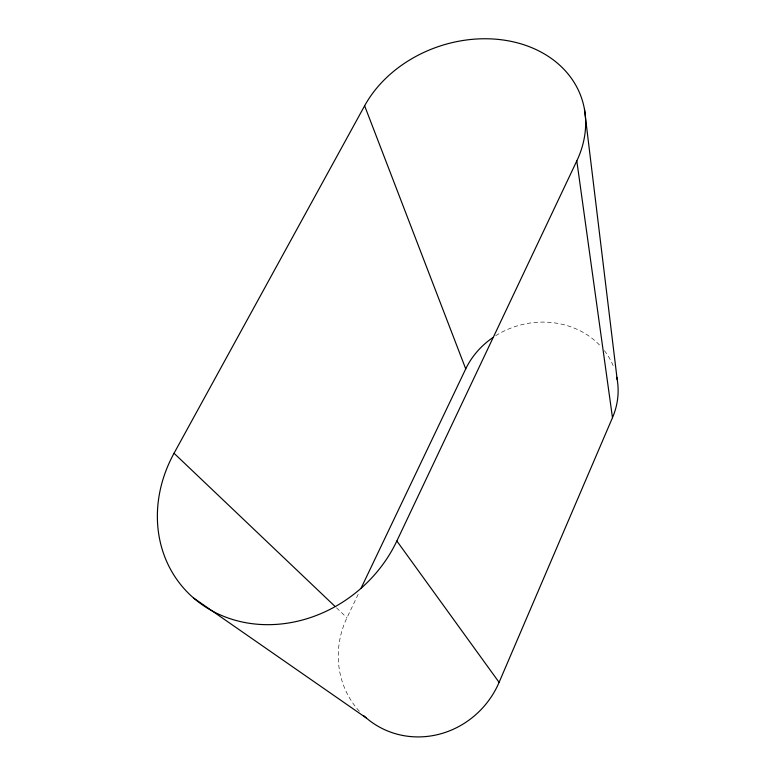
<?xml version="1.0" encoding="UTF-8"?>
<svg xmlns="http://www.w3.org/2000/svg" width="775" height="775" viewBox="0 0 775 775"><rect width="100%" height="100%" fill="white"/><g stroke="black" fill="none" stroke-linecap="round" stroke-linejoin="round"><path stroke-width="0.58" stroke-dasharray="3.88 2.91" d="M359.338 711.247A86.742 82.402 -52.7 0 1 346.968 617.782L358.951 592.672M336.495 607.813L346.968 617.782M495.671 335.73A80.183 71.92 -15.3 0 1 600.557 346.115M604.393 350.639A80.183 71.92 -15.3 0 1 614.139 368.173"/><path stroke-width="1.16" d="M363.611 715.577A86.742 82.402 -52.7 0 0 499.1 682.358L612.482 417.677A80.183 71.92 -15.3 0 0 616.764 377.299M396.848 540.998L576.803 160.909A118.497 94.676 -18.4 0 0 516.983 42.741A118.497 94.676 -18.4 0 0 364.628 105.788L174.036 453.259A132.632 116.831 -40.7 0 0 224.43 616.629A132.632 116.831 -40.7 0 0 396.848 540.998L499.1 682.358M361.034 588.303L465.736 368.881A80.183 71.92 -15.3 0 1 492.706 337.697M193.576 598.009L366.313 717.989M174.036 453.259L334.742 606.147M364.628 105.788L465.736 368.881M576.803 160.909L612.482 417.677M584.486 109.391L617.2 379.614"/></g></svg>
